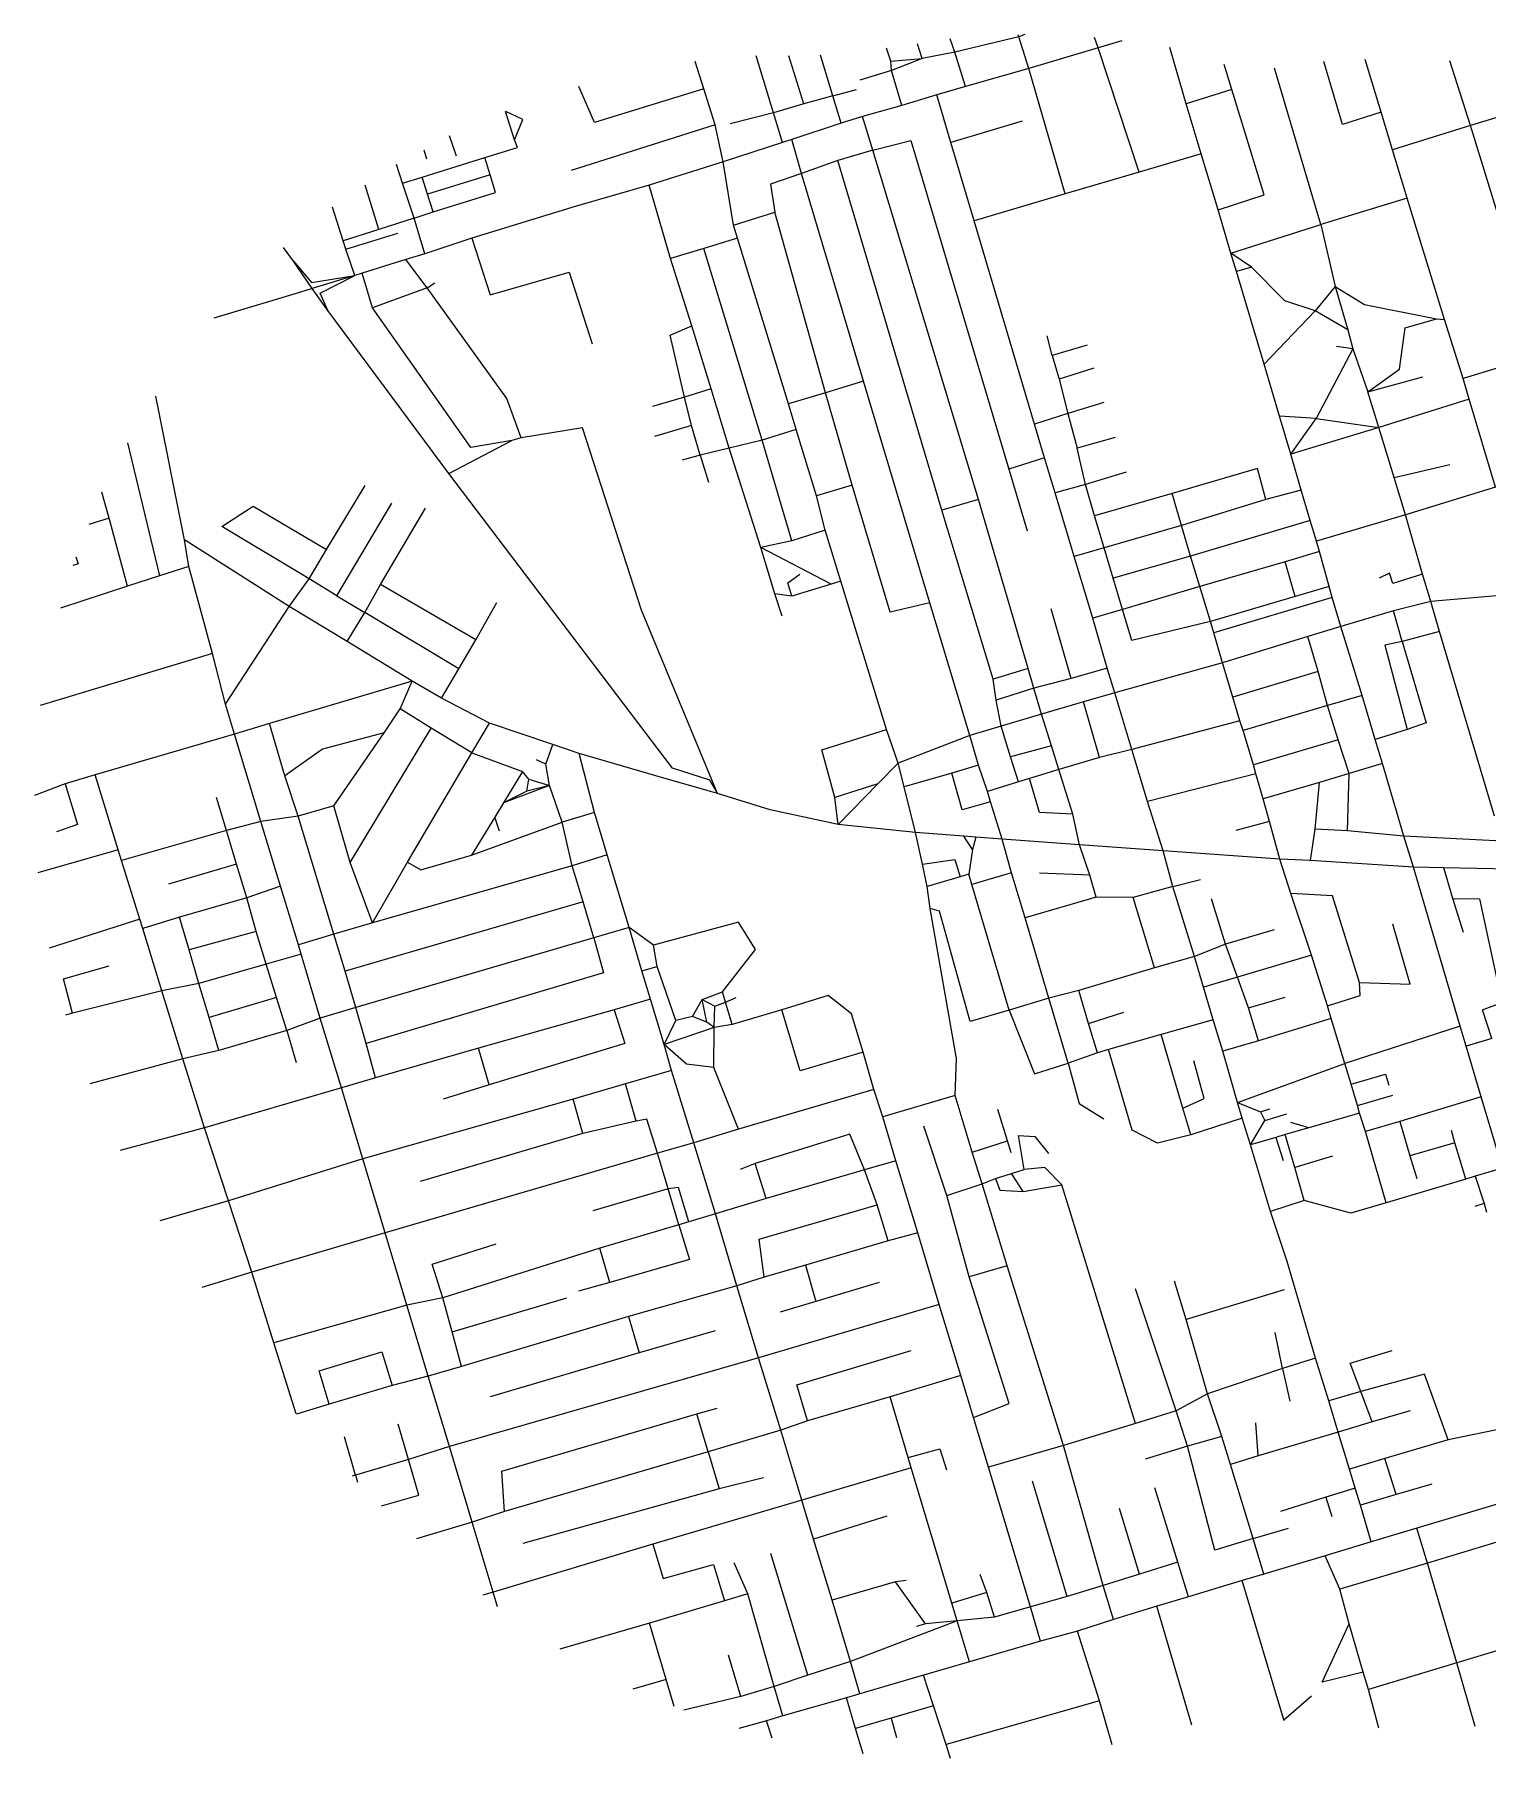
# Model space of a CAD drawing. Header units: metres. Extents: x 624640 to 628529, y 4832955 to 4835276.
# Drawn here: x 624640 to 626597, y 4832955 to 4835276 of the extents above; entities that cross this region are included whole.
import ezdxf

# ---------------------------------------------------------------- set-up
doc = ezdxf.new("R2010")
doc.units = ezdxf.units.M

msp = doc.modelspace()

# ---------------------------------------------------------------- linework, layer by layer
at = {"layer": 'ROADS'}
for points in [[(625879.8, 4835252.3), (625873.5, 4835270.3)], [(625965.9, 4835273.2), (625879.8, 4835252.3)], [(625965.9, 4835273.2), (625965, 4835275.8)], [(625973.8, 4835276.3), (625965.9, 4835273.2)], [(625979.3, 4835230.5), (625965.9, 4835273.2)], [(626072.6, 4835258.2), (626067.8, 4835272.4)], [(626104.7, 4835267.8), (626072.6, 4835258.2)], [(625635.3, 4835170.6), (625611.9, 4835247.7)], [(625676.2, 4835182.8), (625656.2, 4835247.5)], [(625715.3, 4835193.8), (625698.5, 4835248.5)], [(625793.4, 4835240.4), (625787.7, 4835257.7)], [(625793.4, 4835240.4), (625835.6, 4835243.8)], [(625835.6, 4835243.8), (625794.3, 4835227.6)], [(625835.6, 4835243.8), (625829.2, 4835263.8)], [(625879.8, 4835252.3), (625835.6, 4835243.8)], [(625894.2, 4835206.3), (625879.8, 4835252.3)], [(626072.6, 4835258.2), (625979.3, 4835230.5)], [(626127.8, 4835090.9), (626072.6, 4835258.2)], [(626191.4, 4835183.1), (626169.2, 4835258.6)], [(625541.7, 4835202.9), (625529.9, 4835239.9)], [(625794.3, 4835227.6), (625751.7, 4835214.8)], [(625794.3, 4835227.6), (625793.4, 4835240.4)], [(625808.2, 4835180.6), (625794.3, 4835227.6)], [(625979.3, 4835230.5), (625894.2, 4835206.3)], [(626028.3, 4835061.5), (625979.3, 4835230.5)], [(626252.7, 4835202.3), (626242.7, 4835235.9)], [(626372.8, 4835020.4), (626310.4, 4835230.7)], [(626454, 4835171.6), (626402.1, 4835155), (626376.6, 4835240)], [(626454, 4835171.6), (626432.2, 4835242.7)], [(626574.3, 4835153.6), (626546.6, 4835240.8)], [(625541.7, 4835202.9), (625394.4, 4835157.8), (625373.3, 4835206.4)], [(625556.6, 4835154.6), (625541.7, 4835202.9)], [(625715.3, 4835193.8), (625747.2, 4835202)], [(625894.2, 4835206.3), (625855.2, 4835194.8)], [(626252.7, 4835202.3), (626191.4, 4835183.1)], [(626234.3, 4835040.1), (626296.4, 4835060.5), (626252.7, 4835202.3)], [(625676.2, 4835182.8), (625635.3, 4835170.6)], [(625715.3, 4835193.8), (625676.2, 4835182.8)], [(625726.6, 4835156.8), (625715.3, 4835193.8)], [(625808.2, 4835180.6), (625755.4, 4835165.9)], [(625855.2, 4835194.8), (625808.2, 4835180.6)], [(625874.2, 4835130.7), (625855.2, 4835194.8)], [(626211.5, 4835115.6), (626191.4, 4835183.1)], [(626644, 4835174.6), (626574.3, 4835153.6)], [(625286.5, 4835134.4), (625274.4, 4835172.4)], [(625286.5, 4835134.4), (625297.6, 4835161.8), (625274.9, 4835172.6)], [(625556.6, 4835154.6), (625362.7, 4835093)], [(625567.4, 4835104.6), (625556.6, 4835154.6)], [(625635.3, 4835170.6), (625576.9, 4835156)], [(625647.5, 4835130.9), (625635.3, 4835170.6)], [(625726.6, 4835156.8), (625660, 4835134.8)], [(625755.4, 4835165.9), (625726.6, 4835156.8)], [(625769.1, 4835120.5), (625755.4, 4835165.9)], [(625970.2, 4835159.5), (625874.2, 4835130.7)], [(626469.4, 4835121.1), (626454, 4835171.6)], [(626574.3, 4835153.6), (626469.4, 4835121.1)], [(626669.5, 4834844.7), (626574.3, 4835153.6)], [(625208.2, 4835112.3), (625199.1, 4835139.9)], [(625246.5, 4835110.4), (625290.6, 4835124.2), (625286.5, 4835134.4)], [(625647.5, 4835130.9), (625567.4, 4835104.6)], [(625660, 4835134.8), (625647.5, 4835130.9)], [(625673.3, 4835089.1), (625660, 4835134.8)], [(625769.1, 4835120.5), (625820.6, 4835133.7), (625952.5, 4834691)], [(625905.5, 4835025.5), (625874.2, 4835130.7)], [(625162.2, 4835084.2), (625246.5, 4835110.4)], [(625164.3, 4835121), (625167.9, 4835108.7)], [(625253.5, 4835087.3), (625246.5, 4835110.4)], [(625567.4, 4835104.6), (625467.9, 4835073.3)], [(625581.6, 4835019.3), (625567.4, 4835104.6)], [(625722, 4835106.4), (625673.3, 4835089.1)], [(625769.1, 4835120.5), (625722, 4835106.4)], [(625862.2, 4834635.8), (625722, 4835106.4)], [(625911.4, 4834650.2), (625769.1, 4835120.5)], [(626211.5, 4835115.6), (626127.8, 4835090.9)], [(626234.3, 4835040.1), (626211.5, 4835115.6)], [(626489.1, 4835055.9), (626469.4, 4835121.1)], [(625135.6, 4835076.2), (625127.6, 4835101)], [(625135.6, 4835076.2), (625162.2, 4835084.2)], [(625169.3, 4835061.2), (625162.2, 4835084.2)], [(625253.5, 4835087.3), (625169.3, 4835061.2)], [(625176.8, 4835037.5), (625260.7, 4835063.5), (625253.5, 4835087.3)], [(625673.3, 4835089.1), (625631.5, 4835074.5), (625637.4, 4835037)], [(625756.4, 4834809.3), (625673.3, 4835089.1)], [(626127.8, 4835090.9), (626028.3, 4835061.5)], [(625103.9, 4835013.5), (625085.2, 4835073.4)], [(625151.3, 4835028.8), (625135.6, 4835076.2)], [(625176.8, 4835037.5), (625169.3, 4835061.2)], [(625467.9, 4835073.3), (625368.1, 4835044.8)], [(625496.8, 4834974.4), (625467.9, 4835073.3)], [(626028.3, 4835061.5), (625905.5, 4835025.5)], [(625055.5, 4834998.6), (625041.5, 4835043.7)], [(625151.3, 4835028.8), (625176.8, 4835037.5)], [(625368.1, 4835044.8), (625228.9, 4835002.1)], [(625581.6, 4835019.3), (625637.4, 4835037)], [(625705.5, 4834793.9), (625637.4, 4835037)], [(626251.5, 4834981.9), (626234.3, 4835040.1)], [(626489.1, 4835055.9), (626372.8, 4835020.4)], [(626539.5, 4834892.7), (626489.1, 4835055.9)], [(625103.9, 4835013.5), (625055.5, 4834998.6)], [(625151.3, 4835028.8), (625103.9, 4835013.5)], [(625165.8, 4834981), (625151.3, 4835028.8)], [(625586.8, 4835002.1), (625581.6, 4835019.3)], [(625986.8, 4834751.5), (625905.5, 4835025.5)], [(626251.5, 4834981.9), (626372.8, 4835020.4)], [(626372.8, 4835020.4), (626391.9, 4834937)], [(624988.8, 4834970.9), (624975.5, 4834989.3)], [(625059.1, 4834987.2), (625055.5, 4834998.6)], [(625059.1, 4834987.2), (625129.3, 4835008.6)], [(625228.9, 4835002.1), (625165.8, 4834981)], [(625228.9, 4835002.1), (625253.7, 4834925.9), (625360, 4834956.2), (625391.2, 4834859.7)], [(625541.5, 4834988.1), (625496.8, 4834974.4)], [(625586.8, 4835002.1), (625541.5, 4834988.1)], [(625620, 4834729.9), (625541.5, 4834988.1)], [(625655.6, 4834778.8), (625586.8, 4835002.1)], [(625014.1, 4834934.3), (624988.8, 4834970.9)], [(624988.8, 4834970.9), (625013.1, 4834942.3), (625071.5, 4834951.6)], [(625071.5, 4834951.6), (625059.1, 4834987.2)], [(625139.9, 4834973.4), (625081.3, 4834954.8)], [(625165.8, 4834981), (625139.9, 4834973.4)], [(625169, 4834935.1), (625139.9, 4834973.4)], [(625525.5, 4834884), (625496.8, 4834974.4)], [(626258.9, 4834957.2), (626251.5, 4834981.9)], [(626279.1, 4834963.1), (626251.5, 4834981.9)], [(625071.5, 4834951.6), (625014.1, 4834934.3)], [(625034.9, 4834904.8), (625024.5, 4834928), (625071.5, 4834951.6)], [(625081.3, 4834954.8), (625071.5, 4834951.6)], [(625095.2, 4834908.3), (625081.3, 4834954.8)], [(625169, 4834935.1), (625179.1, 4834942)], [(626279.1, 4834963.1), (626258.9, 4834957.2)], [(626296.2, 4834832.4), (626258.9, 4834957.2)], [(626364.9, 4834904), (626324.3, 4834917.5), (626279.1, 4834963.1)], [(624996.7, 4834929), (624881.5, 4834894.2)], [(625014.1, 4834934.3), (624996.7, 4834929)], [(625034.9, 4834904.8), (625014.1, 4834934.3)], [(625169, 4834935.1), (625095.2, 4834908.3)], [(625295.4, 4834733.3), (625276, 4834786.1), (625169, 4834935.1)], [(626391.9, 4834937), (626364.9, 4834904)], [(626391.9, 4834937), (626409.1, 4834878.6)], [(626391.9, 4834937), (626431.6, 4834912.8), (626528.6, 4834893.2)], [(625198.2, 4834685.1), (625034.9, 4834904.8)], [(625283.1, 4834729.4), (625227.7, 4834720), (625095.2, 4834908.3)], [(626296.2, 4834832.4), (626364.9, 4834904)], [(626409.1, 4834878.6), (626364.9, 4834904)], [(625515.3, 4834788), (625496.4, 4834871.2), (625525.5, 4834884)], [(625551.5, 4834799.1), (625525.5, 4834884)], [(626409.1, 4834878.6), (626415.7, 4834852.8)], [(626435.9, 4834794.9), (626478.7, 4834825.8), (626486.1, 4834881.1), (626528.6, 4834893.2)], [(626528.6, 4834893.2), (626539.5, 4834892.7)], [(626564.5, 4834812.9), (626539.5, 4834892.7)], [(626010.9, 4834843.8), (626004.1, 4834870.4)], [(626057.9, 4834858.1), (626010.9, 4834843.8)], [(626415.7, 4834852.8), (626366.5, 4834759.1)], [(626415.7, 4834852.8), (626394, 4834856.3)], [(626415.7, 4834852.8), (626435.9, 4834794.9)], [(626010.9, 4834843.8), (626020, 4834812.1)], [(626067, 4834826.8), (626020, 4834812.1)], [(626317.1, 4834762.5), (626296.2, 4834832.4)], [(626669.5, 4834844.7), (626564.5, 4834812.9)], [(625756.4, 4834809.3), (625705.5, 4834793.9)], [(625845.9, 4834511.1), (625756.4, 4834809.3)], [(626020, 4834812.1), (626031.9, 4834765.8)], [(626435.9, 4834794.9), (626510, 4834815.1)], [(626572.4, 4834785.2), (626564.5, 4834812.9)], [(624841.9, 4834595.9), (624803.2, 4834789.1)], [(625515.3, 4834788), (625472.6, 4834775.4)], [(625551.5, 4834799.1), (625515.3, 4834788)], [(625524.9, 4834749.7), (625515.3, 4834788)], [(625575.8, 4834719.3), (625551.5, 4834799.1)], [(625705.5, 4834793.9), (625655.6, 4834778.8)], [(625741.5, 4834669.3), (625705.5, 4834793.9)], [(626080.5, 4834780.9), (626031.9, 4834765.8)], [(626450.9, 4834747), (626435.9, 4834794.9)], [(626572.4, 4834785.2), (626450.9, 4834747)], [(626608.1, 4834666.5), (626572.4, 4834785.2)], [(625666.1, 4834744.2), (625655.6, 4834778.8)], [(626031.9, 4834765.8), (625986.8, 4834751.5)], [(626031.9, 4834765.8), (626044.5, 4834719.1)], [(626332.3, 4834711), (626317.1, 4834762.5)], [(626366.5, 4834759.1), (626317.1, 4834762.5)], [(626332.3, 4834711), (626366.5, 4834759.1)], [(626366.5, 4834759.1), (626450.9, 4834747)], [(625295.4, 4834733.3), (625283.1, 4834729.4)], [(625560, 4834254.3), (625457.7, 4834501), (625378.2, 4834746.6), (625295.4, 4834733.3)], [(625524.9, 4834749.7), (625475, 4834734.9)], [(625536.7, 4834710), (625524.9, 4834749.7)], [(625666.1, 4834744.2), (625620, 4834729.9)], [(625693.1, 4834654.9), (625666.1, 4834744.2)], [(626000.6, 4834706.1), (625986.8, 4834751.5)], [(626095.5, 4834733.4), (626044.5, 4834719.1)], [(626450.9, 4834747), (626332.3, 4834711)], [(626471.7, 4834679.5), (626450.9, 4834747)], [(624765, 4834726.5), (624808.3, 4834547.2)], [(625198.2, 4834685.1), (625283.1, 4834729.4)], [(625536.7, 4834710), (625512.3, 4834703)], [(625575.8, 4834719.3), (625536.7, 4834710)], [(625536.7, 4834710), (625547.9, 4834673.6)], [(625620, 4834729.9), (625575.8, 4834719.3)], [(625618.3, 4834585.3), (625575.8, 4834719.3)], [(625659.9, 4834594.3), (625620, 4834729.9)], [(626055.5, 4834670.3), (626044.5, 4834719.1)], [(626346.4, 4834662.7), (626332.3, 4834711)], [(626000.6, 4834706.1), (625952.5, 4834691)], [(625952.5, 4834691), (625977.2, 4834607.7)], [(626014.9, 4834659.1), (626000.6, 4834706.1)], [(626110.4, 4834686.7), (626055.5, 4834670.3)], [(626298.4, 4834650.1), (626287.6, 4834691.8), (626172.3, 4834658.1)], [(626471.7, 4834679.5), (626546.6, 4834697.4)], [(625033.3, 4834582.9), (625085.3, 4834668.9)], [(625560, 4834254.3), (625549.8, 4834272.3), (625499.2, 4834288.2), (625198.2, 4834685.1)], [(625741.5, 4834669.3), (625693.1, 4834654.9)], [(625845.9, 4834511.1), (625792.6, 4834498.4), (625741.5, 4834669.3)], [(626055.5, 4834670.3), (626014.9, 4834659.1)], [(626068, 4834628.3), (626055.5, 4834670.3)], [(626486.8, 4834629.6), (626471.7, 4834679.5)], [(626608.1, 4834666.5), (626486.8, 4834629.6)], [(624740.3, 4834625.1), (624730.5, 4834659.8)], [(625009.8, 4834543.2), (624892.4, 4834613.8), (624934.3, 4834641), (625033.3, 4834582.9)], [(625047.1, 4834520.3), (625121.4, 4834645.2)], [(625705.1, 4834608.6), (625693.1, 4834654.9)], [(625911.4, 4834650.2), (625862.2, 4834635.8)], [(625978.4, 4834422.7), (625911.4, 4834650.2)], [(626040.4, 4834573.5), (626014.9, 4834659.1)], [(626172.3, 4834658.1), (626068, 4834628.3)], [(626185, 4834614.9), (626172.3, 4834658.1)], [(626298.4, 4834650.1), (626185, 4834614.9)], [(626346.4, 4834662.7), (626298.4, 4834650.1)], [(626358.5, 4834621.7), (626346.4, 4834662.7)], [(624740.3, 4834625.1), (624713, 4834616.6)], [(624765.2, 4834533.3), (624740.3, 4834625.1)], [(625106.1, 4834535.7), (625166.7, 4834638.5)], [(625931.1, 4834408.2), (625862.2, 4834635.8)], [(626080.9, 4834585.2), (626068, 4834628.3)], [(626358.5, 4834621.7), (626197.2, 4834573.6)], [(626366.9, 4834594.2), (626358.5, 4834621.7)], [(626486.8, 4834629.6), (626366.9, 4834594.2)], [(626509.5, 4834549.7), (626486.8, 4834629.6)], [(624983.1, 4834506.2), (624841.9, 4834595.9)], [(624848, 4834560), (624841.9, 4834595.9)], [(625659.9, 4834594.3), (625618.3, 4834585.3)], [(625705.1, 4834608.6), (625659.9, 4834594.3)], [(625725.9, 4834540.3), (625705.1, 4834608.6)], [(626185, 4834614.9), (626080.9, 4834585.2)], [(626197.2, 4834573.6), (626185, 4834614.9)], [(626370.7, 4834580.1), (626366.9, 4834594.2)], [(624695.7, 4834573.1), (624698.5, 4834563.5), (624691.4, 4834561.1)], [(625009.8, 4834543.2), (625033.3, 4834582.9)], [(625637.2, 4834523.1), (625618.3, 4834585.3)], [(625713, 4834536.3), (625618.3, 4834585.3)], [(626080.9, 4834585.2), (626040.4, 4834573.5)], [(626065.6, 4834490.2), (626040.4, 4834573.5)], [(626093, 4834544), (626080.9, 4834585.2)], [(626197.2, 4834573.6), (626093, 4834544)], [(626209.9, 4834533), (626197.2, 4834573.6)], [(626370.7, 4834580.1), (626324.8, 4834566.1)], [(626383.8, 4834532.9), (626370.7, 4834580.1)], [(624808.3, 4834547.2), (624765.2, 4834533.3)], [(624848, 4834560), (624808.3, 4834547.2)], [(624879.6, 4834442.8), (624848, 4834560)], [(625660.3, 4834519.9), (625654.9, 4834537.9), (625670.7, 4834549.5)], [(626324.8, 4834566.1), (626209.9, 4834533)], [(626338.3, 4834519.4), (626324.8, 4834566.1)], [(626509.5, 4834549.7), (626469.5, 4834536.8), (626465.3, 4834551), (626451.1, 4834544.1)], [(626520.7, 4834512.8), (626509.5, 4834549.7)], [(624765.2, 4834533.3), (624675, 4834503.9)], [(624983.1, 4834506.2), (625009.8, 4834543.2)], [(625047.1, 4834520.3), (625009.8, 4834543.2)], [(625084.9, 4834498), (625106.1, 4834535.7)], [(625234.4, 4834461), (625106.1, 4834535.7)], [(625713, 4834536.3), (625660.3, 4834519.9)], [(625725.9, 4834540.3), (625713, 4834536.3)], [(625787.6, 4834340.3), (625725.9, 4834540.3)], [(626105.5, 4834502), (626093, 4834544)], [(626209.9, 4834533), (626105.5, 4834502)], [(626224.1, 4834485.6), (626209.9, 4834533)], [(626383.8, 4834532.9), (626338.3, 4834519.4)], [(626388.1, 4834518.3), (626383.8, 4834532.9)], [(624897.2, 4834374.6), (624983.1, 4834506.2)], [(625060.9, 4834458.8), (624983.1, 4834506.2)], [(625047.1, 4834520.3), (625084.9, 4834498)], [(625234.4, 4834461), (625262.7, 4834511.5)], [(625647.2, 4834493.2), (625637.2, 4834523.1)], [(625660.3, 4834519.9), (625637.2, 4834523.1)], [(625899.8, 4834332.4), (625845.9, 4834511.1)], [(626036.3, 4834409.2), (626009.4, 4834502.7)], [(626105.5, 4834502), (626065.6, 4834490.2)], [(626224.1, 4834485.6), (626118.3, 4834460.4), (626105.5, 4834502)], [(626338.3, 4834519.4), (626224.1, 4834485.6)], [(626388.1, 4834518.3), (626228.5, 4834470.7)], [(626399.7, 4834479.3), (626388.1, 4834518.3)], [(626520.7, 4834512.8), (626470.4, 4834500)], [(626635.6, 4834522.7), (626520.7, 4834512.8)], [(626532.6, 4834472.4), (626520.7, 4834512.8)], [(625060.9, 4834458.8), (625084.9, 4834498)], [(625211.6, 4834421.9), (625084.9, 4834498)], [(626085, 4834422.9), (626065.6, 4834490.2)], [(626228.5, 4834470.7), (626224.1, 4834485.6)], [(626399.7, 4834479.3), (626355, 4834465.5)], [(626470.4, 4834500), (626399.7, 4834479.3)], [(626428.4, 4834386.2), (626399.7, 4834479.3)], [(626482.2, 4834458.8), (626470.4, 4834500)], [(625148.7, 4834405.4), (625060.9, 4834458.8)], [(625211.6, 4834421.9), (625234.4, 4834461)], [(626240.4, 4834430.2), (626228.5, 4834470.7)], [(626355, 4834465.5), (626240.4, 4834430.2)], [(626369.3, 4834418.7), (626355, 4834465.5)], [(626482.2, 4834458.8), (626458.9, 4834454), (626488.8, 4834340.5)], [(626532.6, 4834472.4), (626482.2, 4834458.8)], [(626482.2, 4834458.8), (626514.6, 4834349.4), (626488.8, 4834340.5)], [(626606.7, 4834223.9), (626532.6, 4834472.4)], [(624879.6, 4834442.8), (624647.6, 4834372.8)], [(624897.2, 4834374.6), (624879.6, 4834442.8)], [(625188.3, 4834382.7), (625211.6, 4834421.9)], [(625978.4, 4834422.7), (625931.1, 4834408.2)], [(625935.5, 4834380), (625931.1, 4834408.2)], [(625986.1, 4834396.2), (625978.4, 4834422.7)], [(626036.3, 4834409.2), (625986.1, 4834396.2)], [(626085, 4834422.9), (626036.3, 4834409.2)], [(626095.2, 4834389.6), (626085, 4834422.9)], [(626240.4, 4834430.2), (626095.2, 4834389.6)], [(626254.2, 4834383.9), (626240.4, 4834430.2)], [(626369.3, 4834418.7), (626254.2, 4834383.9)], [(626381.5, 4834372.5), (626369.3, 4834418.7)], [(625148.7, 4834405.4), (624956.5, 4834348.3)], [(625132.5, 4834368), (625148.7, 4834405.4)], [(625188.3, 4834382.7), (625148.7, 4834405.4)], [(625986.1, 4834396.2), (625935.5, 4834380)], [(625996.3, 4834361.2), (625986.1, 4834396.2)], [(626095.2, 4834389.6), (626053.2, 4834377.5)], [(626117.9, 4834313.5), (626095.2, 4834389.6)], [(626428.4, 4834386.2), (626381.5, 4834372.5)], [(626446.1, 4834326.7), (626428.4, 4834386.2)], [(624909.4, 4834334.3), (624897.2, 4834374.6)], [(625110.8, 4834335.7), (625132.5, 4834368)], [(625174.1, 4834342.4), (625132.5, 4834368)], [(625252.8, 4834348.9), (625188.3, 4834382.7)], [(625942.1, 4834345), (625935.5, 4834380)], [(626053.2, 4834377.5), (625996.3, 4834361.2)], [(626074.5, 4834302.6), (626053.2, 4834377.5)], [(626263.5, 4834351.9), (626254.2, 4834383.9)], [(626381.5, 4834372.5), (626268.1, 4834338.9)], [(626396, 4834326.4), (626381.5, 4834372.5)], [(624956.5, 4834348.3), (624909.4, 4834334.3)], [(624977.3, 4834278), (624956.5, 4834348.3)], [(625065.3, 4834161.3), (625174.1, 4834342.4)], [(625229, 4834308.8), (625174.1, 4834342.4)], [(625229, 4834308.8), (625252.8, 4834348.9)], [(625338.2, 4834320), (625252.8, 4834348.9)], [(625718.1, 4834248.8), (625700.5, 4834313.1), (625787.6, 4834340.3)], [(625803.2, 4834295), (625787.6, 4834340.3)], [(625942.1, 4834345), (625899.8, 4834332.4)], [(625996.3, 4834361.2), (625942.1, 4834345)], [(625954.8, 4834303.7), (625942.1, 4834345)], [(626009.7, 4834318.6), (625996.3, 4834361.2)], [(626263.5, 4834351.9), (626117.9, 4834313.5)], [(626268.1, 4834338.9), (626263.5, 4834351.9)], [(626282.1, 4834292.6), (626268.1, 4834338.9)], [(626488.8, 4834340.5), (626446.1, 4834326.7)], [(624909.4, 4834334.3), (624721.6, 4834279.4)], [(624944.7, 4834216.6), (624909.4, 4834334.3)], [(625110.8, 4834335.7), (625027.7, 4834313.8), (624977.3, 4834278)], [(625043.2, 4834237.7), (625110.8, 4834335.7)], [(625328.9, 4834293.9), (625338.2, 4834320)], [(625373.5, 4834308), (625338.2, 4834320)], [(625899.8, 4834332.4), (625803.2, 4834295)], [(625911.7, 4834292.2), (625899.8, 4834332.4)], [(626009.7, 4834318.6), (625954.8, 4834303.7)], [(626019.8, 4834286.6), (626009.7, 4834318.6)], [(626396, 4834326.4), (626282.1, 4834292.6)], [(626410.7, 4834281.3), (626396, 4834326.4)], [(626455.6, 4834294.7), (626446.1, 4834326.7)], [(625142.3, 4834161.8), (625229, 4834308.8)], [(625229, 4834308.8), (625297.2, 4834284)], [(625328.9, 4834293.9), (625316, 4834299.5)], [(625333.5, 4834265), (625328.9, 4834293.9)], [(625394.1, 4834228.4), (625373.5, 4834308)], [(625477.1, 4834277.8), (625373.5, 4834308)], [(625803.2, 4834295), (625776.1, 4834267.3)], [(625811.2, 4834263), (625803.2, 4834295)], [(625911.7, 4834292.2), (625875.6, 4834281.7)], [(625923.8, 4834256.9), (625911.7, 4834292.2)], [(625965.3, 4834269.8), (625954.8, 4834303.7)], [(626074.5, 4834302.6), (626019.8, 4834286.6)], [(626117.9, 4834313.5), (626074.5, 4834302.6)], [(626139.3, 4834243.4), (626117.9, 4834313.5)], [(626285.3, 4834280.7), (626282.1, 4834292.6)], [(626455.6, 4834294.7), (626410.7, 4834281.3)], [(626484.7, 4834196.6), (626455.6, 4834294.7)], [(624721.6, 4834279.4), (624681.2, 4834267)], [(624752.6, 4834178.2), (624721.6, 4834279.4)], [(624995.2, 4834223.9), (624977.3, 4834278)], [(625297.2, 4834284), (625271.8, 4834241.8)], [(625305.9, 4834273.6), (625297.2, 4834284)], [(625303.1, 4834257.4), (625305.9, 4834273.6)], [(625305.9, 4834273.6), (625333.5, 4834265)], [(625560, 4834254.3), (625477.1, 4834277.8)], [(625875.6, 4834281.7), (625811.2, 4834263)], [(625927.9, 4834243), (625889.6, 4834232), (625875.6, 4834281.7)], [(625965.3, 4834269.8), (625923.8, 4834256.9)], [(625980.3, 4834274.4), (625965.3, 4834269.8)], [(626019.8, 4834286.6), (625980.3, 4834274.4)], [(626038.4, 4834226.2), (625993.8, 4834228.4), (625980.3, 4834274.4)], [(626038.4, 4834226.2), (626019.8, 4834286.6)], [(626285.3, 4834280.7), (626139.3, 4834243.4)], [(626294.9, 4834246.9), (626285.3, 4834280.7)], [(626371.1, 4834269.1), (626294.9, 4834246.9)], [(626365, 4834206.2), (626371.1, 4834269.1)], [(626410.7, 4834281.3), (626371.1, 4834269.1)], [(626408.6, 4834204.1), (626410.7, 4834281.3)], [(624681.2, 4834267), (624639.8, 4834251.5)], [(624681.2, 4834267), (624697.6, 4834212.6), (624669.5, 4834202.5)], [(624898.7, 4834204.3), (624885.2, 4834248.7)], [(625333.5, 4834265), (625271.8, 4834241.8)], [(625303.1, 4834257.4), (625271.8, 4834241.8)], [(625333.5, 4834265), (625303.1, 4834257.4)], [(625350.9, 4834215.6), (625333.5, 4834265)], [(625630.9, 4834232), (625560, 4834254.3)], [(625776.1, 4834267.3), (625718.1, 4834248.8)], [(625722.4, 4834212.3), (625718.1, 4834248.8)], [(625776.1, 4834267.3), (625722.4, 4834212.3)], [(625826.6, 4834201.7), (625811.2, 4834263)], [(625927.9, 4834243), (625923.8, 4834256.9)], [(626303.4, 4834216.6), (626294.9, 4834246.9)], [(624995.2, 4834223.9), (624944.7, 4834216.6)], [(625043.2, 4834237.7), (624995.2, 4834223.9)], [(625043, 4834064.7), (624995.2, 4834223.9)], [(625065.3, 4834161.3), (625043.2, 4834237.7)], [(625259.9, 4834222.2), (625228.5, 4834171.3)], [(625271.8, 4834241.8), (625259.9, 4834222.2)], [(625266.1, 4834203.4), (625259.9, 4834222.2)], [(625394.1, 4834228.4), (625350.9, 4834215.6)], [(625411.3, 4834171.5), (625394.1, 4834228.4)], [(625722.4, 4834212.3), (625630.9, 4834232)], [(625943.3, 4834192.9), (625927.9, 4834243)], [(626047.8, 4834185.3), (626038.4, 4834226.2)], [(626160.1, 4834177.1), (626139.3, 4834243.4)], [(624898.7, 4834204.3), (624757.2, 4834163.9)], [(624944.7, 4834216.6), (624898.7, 4834204.3)], [(624912.1, 4834159.2), (624898.7, 4834204.3)], [(624971.2, 4834129.5), (624944.7, 4834216.6)], [(625228.5, 4834171.3), (625350.9, 4834215.6)], [(625364.3, 4834157), (625350.9, 4834215.6)], [(625826.6, 4834201.7), (625722.4, 4834212.3)], [(625835.9, 4834158.9), (625826.6, 4834201.7)], [(625891.6, 4834196.7), (625826.6, 4834201.7)], [(626303.4, 4834216.6), (626258.4, 4834204.2)], [(626317.6, 4834166), (626303.4, 4834216.6)], [(626358.7, 4834163.9), (626365, 4834206.2)], [(626408.6, 4834204.1), (626365, 4834206.2)], [(626484.7, 4834196.6), (626408.6, 4834204.1)], [(624752.6, 4834178.2), (624644.4, 4834147.5)], [(624757.2, 4834163.9), (624752.6, 4834178.2)], [(625903.5, 4834178.6), (625891.6, 4834196.7)], [(625908.1, 4834195.5), (625891.6, 4834196.7)], [(625903.5, 4834178.6), (625898.5, 4834145.7)], [(625908.1, 4834195.5), (625903.5, 4834178.6)], [(625943.3, 4834192.9), (625908.1, 4834195.5)], [(625955.9, 4834147.5), (625943.3, 4834192.9)], [(626047.8, 4834185.3), (625943.3, 4834192.9)], [(626061.5, 4834144.1), (626047.8, 4834185.3)], [(626160.1, 4834177.1), (626047.8, 4834185.3)], [(626317.6, 4834166), (626160.1, 4834177.1)], [(626173.2, 4834129.2), (626160.1, 4834177.1)], [(626617, 4834189.9), (626484.7, 4834196.6)], [(626497.4, 4834155.1), (626484.7, 4834196.6)], [(624781.9, 4834084.9), (624757.2, 4834163.9)], [(624912.1, 4834159.2), (624820.4, 4834132)], [(624925.7, 4834113.6), (624912.1, 4834159.2)], [(625095.2, 4834080.1), (625065.3, 4834161.3)], [(625095.2, 4834080.1), (625142.3, 4834161.8)], [(625364.3, 4834157), (625095.2, 4834080.1)], [(625142.3, 4834161.8), (625160.1, 4834151.4), (625228.5, 4834171.3)], [(625411.3, 4834171.5), (625364.3, 4834157)], [(625378.8, 4834108.2), (625364.3, 4834157)], [(625440.9, 4834073.8), (625411.3, 4834171.5)], [(625835.9, 4834158.9), (625879.8, 4834165.4), (625887, 4834142.2)], [(625842.2, 4834128.8), (625835.9, 4834158.9)], [(626332.2, 4834119.7), (626317.6, 4834166)], [(626358.7, 4834163.9), (626317.6, 4834166)], [(626497.4, 4834155.1), (626358.7, 4834163.9)], [(626560.5, 4833941), (626497.4, 4834155.1)], [(626538.4, 4834153.9), (626497.4, 4834155.1)], [(626550.5, 4834112.8), (626538.4, 4834153.9)], [(626627.4, 4834152.1), (626538.4, 4834153.9)], [(624971.2, 4834129.5), (624925.7, 4834113.6)], [(624995.3, 4834050.5), (624971.2, 4834129.5)], [(625887, 4834142.2), (625842.2, 4834128.8)], [(625898.5, 4834145.7), (625887, 4834142.2)], [(625902.7, 4834131.8), (625898.5, 4834145.7)], [(625955.9, 4834147.5), (625902.7, 4834131.8)], [(625952.9, 4833962.4), (625902.7, 4834131.8)], [(625974.3, 4834086.9), (625955.9, 4834147.5)], [(626061.5, 4834144.1), (625993.5, 4834146.8)], [(626070, 4834114.8), (626061.5, 4834144.1)], [(626173.2, 4834129.2), (626120.1, 4834114.3)], [(626173.2, 4834129.2), (626210.5, 4834138.6)], [(626202.3, 4834034.9), (626173.2, 4834129.2)], [(624925.7, 4834113.6), (624835.1, 4834087.5)], [(624938.4, 4834068.3), (624925.7, 4834113.6)], [(625378.8, 4834108.2), (625058.3, 4834014.9)], [(625393.5, 4834059.8), (625378.8, 4834108.2)], [(625846.4, 4834099.5), (625842.2, 4834128.8)], [(626070, 4834114.8), (625974.3, 4834086.9)], [(626120.1, 4834114.3), (626070, 4834114.8)], [(626148.7, 4834019.5), (626120.1, 4834114.3)], [(626244.4, 4834051.4), (626225.2, 4834112.3)], [(626425, 4833999.9), (626388.3, 4834116.5), (626332.2, 4834119.7)], [(626360.3, 4834036.3), (626332.2, 4834119.7)], [(626550.5, 4834112.8), (626586.3, 4834112.3), (626616.3, 4833972.6)], [(626564.7, 4834066.9), (626550.5, 4834112.8)], [(624781.9, 4834084.9), (624659.5, 4834045.9)], [(624785.6, 4834072.2), (624781.9, 4834084.9)], [(624835.1, 4834087.5), (624785.6, 4834072.2)], [(624848.1, 4834043.5), (624835.1, 4834087.5)], [(625882, 4833897.5), (625846.4, 4834099.5)], [(625952.9, 4833962.4), (625900.3, 4833947), (625859, 4834095.6), (625846.4, 4834099.5)], [(626006.4, 4833978.8), (625974.3, 4834086.9)], [(624811.4, 4833988.4), (624785.6, 4834072.2)], [(624938.4, 4834068.3), (624848.1, 4834043.5)], [(624952.1, 4834024.4), (624938.4, 4834068.3)], [(625043, 4834064.7), (624995.3, 4834050.5)], [(625095.2, 4834080.1), (625043, 4834064.7)], [(625058.3, 4834014.9), (625043, 4834064.7)], [(625393.5, 4834059.8), (625072.7, 4833966.2)], [(625393.5, 4834059.8), (625406.5, 4834012.9), (625086.7, 4833917.5)], [(625440.9, 4834073.8), (625393.5, 4834059.8)], [(625458.1, 4834015.6), (625440.9, 4834073.8)], [(625473.7, 4834050.1), (625440.9, 4834073.8)], [(625566.6, 4833987), (625611.3, 4834044.2), (625588.2, 4834080.9), (625473.7, 4834050.1)], [(626309.8, 4834070.5), (626244.4, 4834051.4)], [(626425, 4833999.9), (626492.9, 4833997.3), (626469.8, 4834078.3)], [(624861.4, 4833998.5), (624848.1, 4834043.5)], [(624999, 4834037.8), (624952.1, 4834024.4)], [(624999, 4834037.8), (624995.3, 4834050.5)], [(625024.9, 4833951.9), (624999, 4834037.8)], [(625478.8, 4834021.3), (625473.7, 4834050.1)], [(626244.4, 4834051.4), (626202.3, 4834034.9)], [(626260.4, 4834007), (626244.4, 4834051.4)], [(626360.3, 4834036.3), (626260.4, 4834007)], [(626381.9, 4833968.3), (626360.3, 4834036.3)], [(624691.2, 4833958.5), (624678.8, 4834004.7), (624740.5, 4834022)], [(624952.1, 4834024.4), (624861.4, 4833998.5)], [(624966.1, 4833979.6), (624952.1, 4834024.4)], [(625072.7, 4833966.2), (625058.3, 4834014.9)], [(625458.1, 4834015.6), (625478.8, 4834021.3)], [(625469.7, 4833977.2), (625458.1, 4834015.6)], [(625503.6, 4833948.4), (625478.8, 4834021.3)], [(626148.7, 4834019.5), (626046.5, 4833989)], [(626202.3, 4834034.9), (626148.7, 4834019.5)], [(626214.5, 4833993.6), (626202.3, 4834034.9)], [(624861.4, 4833998.5), (624811.4, 4833988.4)], [(624875.1, 4833952.5), (624861.4, 4833998.5)], [(626260.4, 4834007), (626214.5, 4833993.6)], [(626227.7, 4833949.6), (626214.5, 4833993.6)], [(626275.2, 4833965.4), (626260.4, 4834007)], [(626381.9, 4833968.3), (626425.5, 4833982.1), (626425, 4833999.9)], [(624811.4, 4833988.4), (624691.2, 4833958.5)], [(624839.8, 4833896.9), (624811.4, 4833988.4)], [(624966.1, 4833979.6), (624875.1, 4833952.5)], [(624979.6, 4833935), (624966.1, 4833979.6)], [(625469.7, 4833977.2), (625420.8, 4833962.9)], [(625488.2, 4833916.2), (625469.7, 4833977.2)], [(625526.4, 4833953.7), (625539.5, 4833977)], [(625539.5, 4833977), (625566.6, 4833987)], [(625545.6, 4833946.3), (625539.5, 4833977)], [(625539.5, 4833977), (625556.5, 4833967.9)], [(625555.4, 4833939.2), (625556.5, 4833967.9)], [(625556.5, 4833967.9), (625570.6, 4833973.2)], [(625570.6, 4833973.2), (625566.6, 4833987)], [(625570.6, 4833973.2), (625584.9, 4833979.7)], [(625579.9, 4833943.3), (625570.6, 4833973.2)], [(625756.1, 4833905.8), (625740.4, 4833957.5), (625709.2, 4833982.2), (625646.6, 4833963.1)], [(626006.4, 4833978.8), (625952.9, 4833962.4)], [(626046.5, 4833989), (626006.4, 4833978.8)], [(626032.2, 4833891), (626006.4, 4833978.8)], [(626059.9, 4833944.7), (626046.5, 4833989)], [(626275.2, 4833965.4), (626324.7, 4833979.8)], [(626386.6, 4833951.3), (626381.9, 4833968.3)], [(626602.9, 4833924.5), (626590.7, 4833962.8), (626616.3, 4833972.6)], [(624691.2, 4833958.5), (624681.8, 4833955.8)], [(624888, 4833908.2), (624875.1, 4833952.5)], [(625024.9, 4833951.9), (624979.6, 4833935)], [(625072.7, 4833966.2), (625024.9, 4833951.9)], [(625053.5, 4833858), (625024.9, 4833951.9)], [(625086.7, 4833917.5), (625072.7, 4833966.2)], [(625420.8, 4833962.9), (625238.1, 4833911.4)], [(625420.8, 4833962.9), (625435.3, 4833917.4), (625252.4, 4833862.1)], [(625488.2, 4833916.2), (625503.6, 4833948.4)], [(625526.4, 4833953.7), (625503.6, 4833948.4)], [(625545.6, 4833946.3), (625526.4, 4833953.7)], [(625555.4, 4833939.2), (625545.6, 4833946.3)], [(625646.6, 4833963.1), (625579.9, 4833943.3)], [(625756.1, 4833905.8), (625671.1, 4833880.9), (625646.6, 4833963.1)], [(625952.9, 4833962.4), (625987, 4833876.8), (626032.2, 4833891)], [(626059.9, 4833944.7), (626107.3, 4833959.9)], [(626071.8, 4833905.2), (626059.9, 4833944.7)], [(626227.7, 4833949.6), (626157.5, 4833929.5)], [(626240.9, 4833907.4), (626227.7, 4833949.6)], [(626288.7, 4833921.2), (626275.2, 4833965.4)], [(626386.6, 4833951.3), (626288.7, 4833921.2)], [(626405, 4833890.7), (626386.6, 4833951.3)], [(624979.6, 4833935), (624888, 4833908.2)], [(624979.6, 4833935), (624992.2, 4833891.8)], [(625555.4, 4833939.2), (625488.2, 4833916.2)], [(625555.1, 4833885.3), (625555.4, 4833939.2)], [(625579.9, 4833943.3), (625555.4, 4833939.2)], [(626157.5, 4833929.5), (626086.8, 4833909.3)], [(626186.9, 4833830.5), (626157.5, 4833929.5)], [(626288.7, 4833921.2), (626240.9, 4833907.4)], [(626560.5, 4833941), (626405, 4833890.7)], [(626568.6, 4833913.8), (626560.5, 4833941)], [(626602.9, 4833924.5), (626568.6, 4833913.8)], [(624888, 4833908.2), (624839.8, 4833896.9)], [(625099.4, 4833871.3), (625086.7, 4833917.5)], [(625238.1, 4833911.4), (625099.4, 4833871.3)], [(625252.4, 4833862.1), (625238.1, 4833911.4)], [(625498, 4833881.2), (625488.2, 4833916.2)], [(625555.1, 4833885.3), (625518.4, 4833889.9), (625488.2, 4833916.2)], [(625770.5, 4833855.4), (625756.1, 4833905.8)], [(625879.9, 4833847.4), (625882, 4833897.5)], [(626071.8, 4833905.2), (626032.2, 4833891)], [(626086.8, 4833909.3), (626071.8, 4833905.2)], [(626197.7, 4833794.6), (626152.7, 4833783.4), (626118.5, 4833800.9), (626086.8, 4833909.3)], [(626260.3, 4833838.2), (626240.9, 4833907.4)], [(626588.9, 4833845.6), (626568.6, 4833913.8)], [(624839.8, 4833896.9), (624714.5, 4833863.1)], [(624868.8, 4833804.2), (624839.8, 4833896.9)], [(625498, 4833881.2), (625435.9, 4833863.2)], [(625528.1, 4833783.9), (625498, 4833881.2)], [(625588.3, 4833802.1), (625555.1, 4833885.3)], [(626032.2, 4833891), (626047.1, 4833836.8), (626080.4, 4833816.3)], [(626186.9, 4833830.5), (626215.7, 4833843.4), (626201.6, 4833894.3)], [(626260.3, 4833838.2), (626405, 4833890.7)], [(626413.4, 4833862.8), (626405, 4833890.7)], [(626413.4, 4833862.8), (626460, 4833876.3), (626464.4, 4833861.5)], [(625053.5, 4833858), (624868.8, 4833804.2)], [(625099.4, 4833871.3), (625053.5, 4833858)], [(625082.2, 4833762.2), (625053.5, 4833858)], [(625252.4, 4833862.1), (625190.2, 4833842.7)], [(625435.9, 4833863.2), (625365.3, 4833842.7)], [(625450.4, 4833812.8), (625435.9, 4833863.2)], [(625770.5, 4833855.4), (625588.3, 4833802.1)], [(625782.6, 4833818.9), (625770.5, 4833855.4)], [(626422.1, 4833834), (626413.4, 4833862.8)], [(625365.3, 4833842.7), (625082.2, 4833762.2)], [(625378.4, 4833796.4), (625365.3, 4833842.7)], [(625879.9, 4833847.4), (625782.6, 4833818.9)], [(625903.2, 4833771.4), (625879.9, 4833847.4)], [(625950.6, 4833786.6), (625937.6, 4833828.5)], [(626197.7, 4833794.6), (626186.9, 4833830.5)], [(626266.7, 4833816.8), (626260.3, 4833838.2)], [(626260.3, 4833838.2), (626291.4, 4833825.6)], [(626291.4, 4833825.6), (626303.9, 4833829.5)], [(626422.1, 4833834), (626469.8, 4833848.2)], [(626424.7, 4833823.9), (626422.1, 4833834)], [(626588.9, 4833845.6), (626478.9, 4833812.4)], [(626617.2, 4833749.7), (626588.9, 4833845.6)], [(624868.8, 4833804.2), (624755.4, 4833773.7)], [(624901.2, 4833705.8), (624868.8, 4833804.2)], [(625450.4, 4833812.8), (625378.4, 4833796.4)], [(625479.1, 4833769.7), (625464.8, 4833815.7), (625450.4, 4833812.8)], [(625800.3, 4833759.6), (625782.6, 4833818.9)], [(625869.1, 4833712.9), (625837.9, 4833806.3)], [(626266.7, 4833816.8), (626197.7, 4833794.6)], [(626278, 4833781.1), (626266.7, 4833816.8)], [(626278, 4833781.1), (626297.1, 4833813.7)], [(626291.4, 4833825.6), (626297.1, 4833813.7)], [(626297.1, 4833813.7), (626326.9, 4833822.7)], [(626356.4, 4833804.2), (626324.7, 4833794.9)], [(626356.4, 4833804.2), (626332.1, 4833811.4)], [(626424.7, 4833823.9), (626356.4, 4833804.2)], [(626432.7, 4833799), (626424.7, 4833823.9)], [(626478.9, 4833812.4), (626432.7, 4833799)], [(626478.9, 4833812.4), (626492.8, 4833766.3)], [(625378.4, 4833796.4), (625159.6, 4833731.6)], [(625528.1, 4833783.9), (625479.1, 4833769.7)], [(625588.3, 4833802.1), (625528.1, 4833783.9)], [(625557.4, 4833688.2), (625528.1, 4833783.9)], [(625758, 4833747.4), (625738.1, 4833795.4), (625610.7, 4833755.8)], [(625903.2, 4833771.4), (625950.6, 4833786.6)], [(625955.6, 4833770.4), (625950.6, 4833786.6)], [(625973, 4833747.8), (625965.6, 4833793.9), (625987.5, 4833792.4), (626005.9, 4833769.6)], [(626312.3, 4833791.2), (626278, 4833781.1)], [(626305.1, 4833691.2), (626278, 4833781.1)], [(626324.7, 4833794.9), (626312.3, 4833791.2)], [(626312.3, 4833791.2), (626322, 4833759.8)], [(626337.7, 4833750.6), (626324.7, 4833794.9)], [(626460.6, 4833702.8), (626432.7, 4833799)], [(626553.3, 4833783.9), (626492.8, 4833766.3)], [(626553.3, 4833783.9), (626548.9, 4833800.3)], [(626568, 4833735), (626553.3, 4833783.9)], [(625082.2, 4833762.2), (624901.2, 4833705.8)], [(625112.4, 4833662.7), (625082.2, 4833762.2)], [(625479.1, 4833769.7), (625112.4, 4833662.7)], [(625493.5, 4833722), (625479.1, 4833769.7)], [(625800.3, 4833759.6), (625758, 4833747.4)], [(625829.7, 4833662.4), (625800.3, 4833759.6)], [(625916.3, 4833728.8), (625903.2, 4833771.4)], [(626388.6, 4833766), (626337.7, 4833750.6)], [(626492.8, 4833766.3), (626502.1, 4833735.8)], [(625610.7, 4833755.8), (625590.3, 4833748.1)], [(625625.7, 4833709), (625610.7, 4833755.8)], [(625758, 4833747.4), (625625.7, 4833709)], [(625775.1, 4833700.3), (625758, 4833747.4)], [(625916.3, 4833728.8), (625934.3, 4833735.9)], [(625934.3, 4833735.9), (625955.9, 4833742.7)], [(625934.3, 4833735.9), (625940.5, 4833720.2), (625971.7, 4833718.1)], [(625955.9, 4833742.7), (625973, 4833747.8)], [(625971.7, 4833718.1), (625955.9, 4833742.7)], [(626023.8, 4833727.4), (626001, 4833750.6), (625973, 4833747.8)], [(626350.1, 4833706), (626337.7, 4833750.6)], [(626568, 4833735), (626460.6, 4833702.8)], [(626580.6, 4833738.8), (626568, 4833735)], [(626617.2, 4833749.7), (626580.6, 4833738.8)], [(626580.6, 4833738.8), (626592.6, 4833701.9)], [(625493.5, 4833722), (625392.2, 4833692.4)], [(625521.3, 4833677.5), (625507.3, 4833723.8), (625493.5, 4833722)], [(625507.9, 4833673.5), (625493.5, 4833722)], [(625869.1, 4833712.9), (625916.3, 4833728.8)], [(625899.1, 4833603.4), (625869.1, 4833712.9)], [(625950.3, 4833618.2), (625916.3, 4833728.8)], [(625971.7, 4833718.1), (626023.8, 4833727.4)], [(626122.9, 4833405.8), (626023.8, 4833727.4)], [(624901.2, 4833705.8), (624808.6, 4833679)], [(624932.5, 4833609.5), (624901.2, 4833705.8)], [(625557.4, 4833688.2), (625521.3, 4833677.5)], [(625625.7, 4833709), (625557.4, 4833688.2)], [(625586.2, 4833591.4), (625557.4, 4833688.2)], [(625622.9, 4833602.9), (625616.2, 4833654.2), (625775.1, 4833700.3)], [(625790, 4833651.9), (625775.1, 4833700.3)], [(626350.1, 4833706), (626305.1, 4833691.2)], [(626327.4, 4833623.9), (626305.1, 4833691.2)], [(626460.6, 4833702.8), (626413.3, 4833689), (626350.1, 4833706)], [(626592.6, 4833701.9), (626580.1, 4833698.3)], [(626592.6, 4833701.9), (626596, 4833690.3)], [(625507.9, 4833673.5), (625401.4, 4833642.1)], [(625507.9, 4833673.5), (625522.3, 4833626.8), (625415.1, 4833595.7)], [(625521.3, 4833677.5), (625507.9, 4833673.5)], [(625112.4, 4833662.7), (624932.5, 4833609.5)], [(625141.5, 4833565), (625112.4, 4833662.7)], [(625189.9, 4833575.2), (625175.6, 4833620.5), (625261.9, 4833647.7)], [(625401.4, 4833642.1), (625189.9, 4833575.2)], [(625415.1, 4833595.7), (625401.4, 4833642.1)], [(625790, 4833651.9), (625678.6, 4833619.2)], [(625829.7, 4833662.4), (625790, 4833651.9)], [(625858.6, 4833566.3), (625829.7, 4833662.4)], [(625678.6, 4833619.2), (625622.9, 4833602.9)], [(625678.6, 4833619.2), (625692.6, 4833570)], [(626365.5, 4833493.7), (626327.4, 4833623.9)], [(624932.5, 4833609.5), (624865.3, 4833589.2)], [(624962.2, 4833514.3), (624932.5, 4833609.5)], [(625415.1, 4833595.7), (625372.6, 4833584)], [(625622.9, 4833602.9), (625586.2, 4833591.4)], [(625777.9, 4833595.8), (625692.6, 4833570)], [(625950.3, 4833618.2), (625899.1, 4833603.4)], [(625904.9, 4833413.9), (625953, 4833432.6), (625899.1, 4833603.4)], [(626025.9, 4833376.1), (625950.3, 4833618.2)], [(626191.4, 4833546), (626175.4, 4833597.5)], [(625189.9, 4833575.2), (625141.5, 4833565)], [(625202.4, 4833529.5), (625189.9, 4833575.2)], [(625202.4, 4833529.5), (625357, 4833575.3)], [(625586.2, 4833591.4), (625440.1, 4833549.9)], [(625615.2, 4833494.4), (625586.2, 4833591.4)], [(626177.7, 4833423.1), (626122.9, 4833587.3)], [(626323.5, 4833585.9), (626191.4, 4833546)], [(625141.5, 4833565), (624962.2, 4833514.3)], [(625170.4, 4833469.4), (625141.5, 4833565)], [(625440.1, 4833549.9), (625215, 4833482.8)], [(625440.1, 4833549.9), (625454.6, 4833500.9)], [(625858.6, 4833566.3), (625615.2, 4833494.4)], [(625692.6, 4833570), (625644.3, 4833555.6)], [(625887.8, 4833470.3), (625858.6, 4833566.3)], [(625215, 4833482.8), (625202.4, 4833529.5)], [(625556.9, 4833530.6), (625454.6, 4833500.9)], [(626219.8, 4833445.8), (626191.4, 4833546)], [(626321.2, 4833480.1), (626311.4, 4833528.5)], [(624992.5, 4833418.9), (624962.2, 4833514.3)], [(625037, 4833431.7), (625023.4, 4833476.9), (625107.8, 4833502.5), (625121.5, 4833457)], [(625681.1, 4833409.3), (625667, 4833458.1), (625820.9, 4833504)], [(626426.4, 4833448.9), (626412, 4833487.3), (626468.6, 4833504.2)], [(625215, 4833482.8), (625170.4, 4833469.4)], [(625615.2, 4833494.4), (625198.8, 4833374.7)], [(625454.6, 4833500.9), (625253.5, 4833441.8)], [(625645.1, 4833396.7), (625615.2, 4833494.4)], [(626321.2, 4833480.1), (626219.8, 4833445.8)], [(626365.5, 4833493.7), (626321.2, 4833480.1)], [(626321.2, 4833480.1), (626330.8, 4833435.8)], [(626383.5, 4833436.3), (626365.5, 4833493.7)], [(625121.5, 4833457), (625037, 4833431.7)], [(625170.4, 4833469.4), (625121.5, 4833457)], [(625198.8, 4833374.7), (625170.4, 4833469.4)], [(625887.8, 4833470.3), (625792.7, 4833441.7)], [(625904.9, 4833413.9), (625887.8, 4833470.3)], [(626544.4, 4833384.1), (626512.3, 4833472.4), (626426.4, 4833448.9)], [(625792.7, 4833441.7), (625681.1, 4833409.3)], [(625817, 4833360.2), (625792.7, 4833441.7)], [(626219.8, 4833445.8), (626177.7, 4833423.1)], [(626239.3, 4833388.4), (626219.8, 4833445.8)], [(626426.4, 4833448.9), (626383.5, 4833436.3)], [(626396.2, 4833394.1), (626383.5, 4833436.3)], [(626441.8, 4833407.9), (626426.4, 4833448.9)], [(625037, 4833431.7), (624992.9, 4833418.4)], [(625273.2, 4833287.6), (625269.4, 4833341.7), (625532, 4833418.7)], [(625532, 4833418.7), (625559.4, 4833426.7)], [(625547.4, 4833367.7), (625532, 4833418.7)], [(625924.9, 4833346.9), (625904.9, 4833413.9)], [(626177.7, 4833423.1), (626122.9, 4833405.8)], [(626193.1, 4833375.5), (626177.7, 4833423.1)], [(626492.9, 4833422.9), (626441.8, 4833407.9)], [(625072.3, 4833336.4), (625057.4, 4833387.7)], [(625143.7, 4833357.4), (625129.7, 4833405)], [(625645.1, 4833396.7), (625547.4, 4833367.7)], [(625681.1, 4833409.3), (625645.1, 4833396.7)], [(625673.5, 4833302.8), (625645.1, 4833396.7)], [(626122.9, 4833405.8), (626025.9, 4833376.1)], [(626239.3, 4833388.4), (626193.1, 4833375.5)], [(626250.8, 4833350.8), (626239.3, 4833388.4)], [(626288.1, 4833362.2), (626285, 4833406.8)], [(626396.2, 4833394.1), (626288.1, 4833362.2)], [(626441.8, 4833407.9), (626396.2, 4833394.1)], [(626411.3, 4833344.2), (626396.2, 4833394.1)], [(626652.7, 4833309.8), (626624.9, 4833400.3), (626544.4, 4833384.1)], [(625198.8, 4833374.7), (625143.7, 4833357.4)], [(625229.3, 4833272.9), (625198.8, 4833374.7)], [(625547.4, 4833367.7), (625273.2, 4833287.6)], [(625547.4, 4833367.7), (625562.3, 4833318)], [(625817, 4833360.2), (625859.3, 4833371.9), (625868.3, 4833343.3)], [(626025.9, 4833376.1), (625924.9, 4833346.9)], [(626079.7, 4833187.8), (626025.9, 4833376.1)], [(626193.1, 4833375.5), (626136.2, 4833357.9)], [(626281.4, 4833250.9), (626229.8, 4833235.2), (626193.1, 4833375.5)], [(626544.4, 4833384.1), (626459.1, 4833358.6)], [(625143.7, 4833357.4), (625072.3, 4833336.4)], [(625107.3, 4833295.2), (625157.4, 4833309.5), (625143.7, 4833357.4)], [(625820.7, 4833346.1), (625673.5, 4833302.8)], [(625820.7, 4833346.1), (625817, 4833360.2)], [(625875.8, 4833164.1), (625820.7, 4833346.1)], [(625981.4, 4833159), (625924.9, 4833346.9)], [(626288.1, 4833362.2), (626250.8, 4833350.8)], [(626281.4, 4833250.9), (626250.8, 4833350.8)], [(626459.1, 4833358.6), (626411.3, 4833344.2)], [(626419, 4833318.7), (626411.3, 4833344.2)], [(626474, 4833310.1), (626459.1, 4833358.6)], [(625072.3, 4833336.4), (625067.8, 4833335.1)], [(625072.3, 4833336.4), (625075.1, 4833326.9)], [(625562.3, 4833318), (625297.6, 4833244.5)], [(625621.9, 4833332.6), (625562.3, 4833318)], [(626031.2, 4833173), (625984.5, 4833328.1)], [(626179.9, 4833219.3), (626149.2, 4833319.3)], [(626419, 4833318.7), (626379.5, 4833306.7)], [(626426, 4833295.7), (626419, 4833318.7)], [(626522.4, 4833324.2), (626474, 4833310.1)], [(625673.5, 4833302.8), (625472.8, 4833243.5)], [(625689.2, 4833250.3), (625673.5, 4833302.8)], [(626379.5, 4833306.7), (626318.2, 4833287.6)], [(626379.5, 4833306.7), (626387.7, 4833280.6)], [(626474, 4833310.1), (626426, 4833295.7)], [(626440.5, 4833246.6), (626426, 4833295.7)], [(626621.2, 4833300.6), (626502.2, 4833265.1)], [(625229.3, 4833272.9), (625154.5, 4833250.6)], [(625273.2, 4833287.6), (625229.3, 4833272.9)], [(625257.8, 4833178.7), (625229.3, 4833272.9)], [(625788.2, 4833280.9), (625689.2, 4833250.3)], [(626128.3, 4833203.1), (626101.4, 4833291.5)], [(625714.2, 4833168.1), (625689.2, 4833250.3)], [(626281.4, 4833250.9), (626329.1, 4833265.1)], [(626296.1, 4833203.1), (626281.4, 4833250.9)], [(626502.2, 4833265.1), (626440.5, 4833246.6)], [(626516.2, 4833218), (626502.2, 4833265.1)], [(626635.1, 4833253.7), (626516.2, 4833218)], [(625472.8, 4833243.5), (625257.8, 4833178.7)], [(625472.8, 4833243.5), (625486.7, 4833197.2), (625554.4, 4833216.2), (625569.4, 4833166.9)], [(625681.8, 4833066.9), (625631.8, 4833230.7)], [(626378.6, 4833227.6), (626296.1, 4833203.1)], [(626440.5, 4833246.6), (626378.6, 4833227.6)], [(626398.4, 4833182.9), (626378.6, 4833227.6)], [(625601, 4833176.3), (625582.2, 4833218.2)], [(625922.8, 4833178.3), (625914, 4833202.7)], [(626128.3, 4833203.1), (626079.7, 4833187.8)], [(626179.9, 4833219.3), (626128.3, 4833203.1)], [(626194.3, 4833172.5), (626179.9, 4833219.3)], [(626296.1, 4833203.1), (626266.8, 4833194.5)], [(626516.2, 4833218), (626398.4, 4833182.9)], [(626556, 4833083.4), (626516.2, 4833218)], [(625257.8, 4833178.7), (625243.7, 4833174.5)], [(625263.8, 4833159), (625257.8, 4833178.7)], [(625799.9, 4833192.5), (625714.2, 4833168.1)], [(625813.9, 4833194.6), (625799.9, 4833192.5)], [(625840, 4833136), (625799.9, 4833192.5)], [(625922.8, 4833178.3), (625875.8, 4833164.1)], [(625933.1, 4833145), (625922.8, 4833178.3)], [(626079.7, 4833187.8), (626031.2, 4833173)], [(626093.6, 4833141.9), (626079.7, 4833187.8)], [(626266.8, 4833194.5), (626194.3, 4833172.5)], [(626322.8, 4833006.9), (626266.8, 4833194.5)], [(626410.8, 4833136.1), (626398.4, 4833182.9)], [(625569.4, 4833166.9), (625468.3, 4833137.2)], [(625601, 4833176.3), (625569.4, 4833166.9)], [(625636.4, 4833051.7), (625601, 4833176.3)], [(625739.2, 4833085.5), (625714.2, 4833168.1)], [(625882.9, 4833140.3), (625875.8, 4833164.1)], [(625981.4, 4833159), (625933.1, 4833145)], [(626031.2, 4833173), (625981.4, 4833159)], [(625995.2, 4833112.6), (625981.4, 4833159)], [(626151.8, 4833159.8), (626093.6, 4833141.9)], [(626194.3, 4833172.5), (626151.8, 4833159.8)], [(626199.1, 4832999.6), (626151.8, 4833159.8)], [(625468.3, 4833137.2), (625347.4, 4833101.8)], [(625490.9, 4833061.3), (625468.3, 4833137.2)], [(625882.9, 4833140.3), (625739.2, 4833085.5)], [(625840, 4833136), (625828.2, 4833132.4)], [(625882.9, 4833140.3), (625840, 4833136)], [(625933.1, 4833145), (625882.9, 4833140.3)], [(625899.5, 4833085), (625882.9, 4833140.3)], [(626093.6, 4833141.9), (626044.8, 4833126.2)], [(626429.7, 4833071.2), (626374.7, 4833057.7), (626410.8, 4833136.1)], [(626429.7, 4833071.2), (626410.8, 4833136.1)], [(625995.2, 4833112.6), (625899.5, 4833085)], [(626044.8, 4833126.2), (625995.2, 4833112.6)], [(626074.5, 4833032.5), (626044.8, 4833126.2)], [(626675.4, 4833119.4), (626556, 4833083.4)], [(625591.3, 4833038.2), (625574.8, 4833093.8)], [(625739.2, 4833085.5), (625681.8, 4833066.9)], [(625751.6, 4833041.7), (625739.2, 4833085.5)], [(625899.5, 4833085), (625837.3, 4833066.8)], [(625490.9, 4833061.3), (625445.8, 4833048.3)], [(625501.7, 4833024.8), (625490.9, 4833061.3)], [(625681.8, 4833066.9), (625636.4, 4833051.7)], [(625837.3, 4833066.8), (625751.6, 4833041.7)], [(625850.8, 4833025.9), (625837.3, 4833066.8)], [(626436.7, 4833047.6), (626429.7, 4833071.2)], [(626556, 4833083.4), (626436.7, 4833047.6)], [(626580.4, 4832997.9), (626556, 4833083.4)], [(625591.3, 4833038.2), (625514.4, 4833019.8)], [(625636.4, 4833051.7), (625591.3, 4833038.2)], [(625648, 4833012.1), (625636.4, 4833051.7)], [(625751.6, 4833041.7), (625733.8, 4833036.6)], [(626322.8, 4833006.9), (626360.3, 4833039.2)], [(626450.7, 4832995.7), (626436.7, 4833047.6)], [(625733.8, 4833036.6), (625648, 4833012.1)], [(625745.8, 4832995.3), (625733.8, 4833036.6)], [(625850.8, 4833025.9), (625793.7, 4833008.9)], [(625868.1, 4832973.6), (625850.8, 4833025.9)], [(626074.5, 4833032.5), (625868.1, 4832973.6)], [(626091.4, 4832973.4), (626074.5, 4833032.5)], [(625626, 4833005.7), (625588.5, 4832995)], [(625648, 4833012.1), (625626, 4833005.7)], [(625633.5, 4832982), (625626, 4833005.7)], [(625793.7, 4833008.9), (625745.8, 4832995.3)], [(625756, 4832961.2), (625745.8, 4832995.3)], [(625793.7, 4833008.9), (625801, 4832983)], [(626323.2, 4833005.6), (626322.8, 4833006.9)], [(625873.7, 4832954.7), (625868.1, 4832973.6)]]:
    msp.add_lwpolyline(points, dxfattribs=at)

doc.saveas('drawing.dxf')
